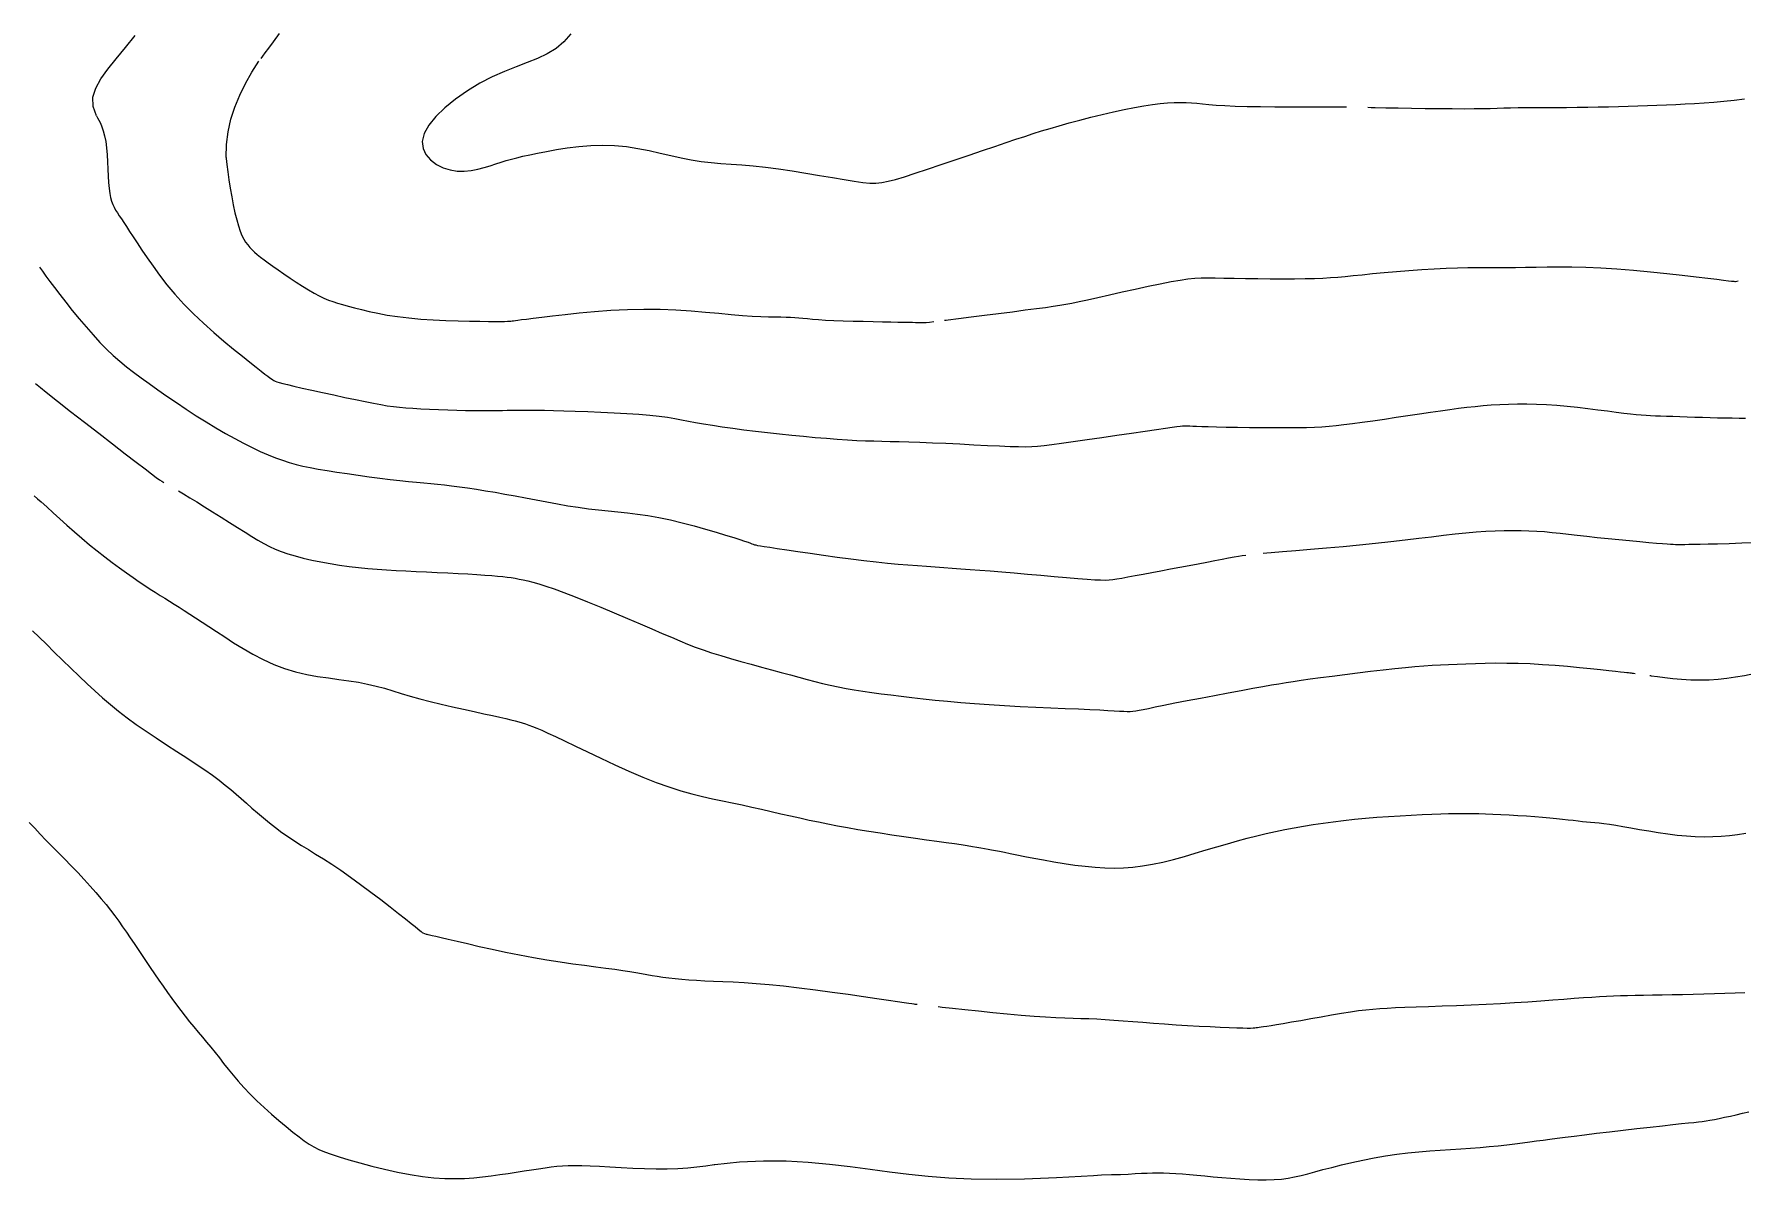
# Model space of a CAD drawing. Header units: millimetres. Extents: x 2235526 to 2245569, y 371981 to 382303.
# Drawn here: x 2243613.3 to 2243974.1, y 378175.5 to 378417.5 of the extents above; entities that cross this region are included whole.
import ezdxf

# ---------------------------------------------------------------- set-up
doc = ezdxf.new("R2010")
doc.units = ezdxf.units.MM
doc.linetypes.add('CONTI', pattern=[0])
for name, color, linetype, transparency in [('185', 10, 'CONTI', 0.7), ('187', 10, 'CONTI', 0.7), ('189', 10, 'CONTI', 0.7), ('191', 10, 'CONTI', 0.7), ('193', 10, 'CONTI', 0.7), ('195', 10, 'CONTI', 0.7), ('197', 10, 'CONTI', 0.7), ('199', 10, 'CONTI', 0.7)]:
    doc.layers.add(name, color=color, linetype=linetype, transparency=transparency)

msp = doc.modelspace()

# ---------------------------------------------------------------- linework, layer by layer
at = {"layer": '185', "elevation": 185}
for points in [[(2243612.27, 378251.03), (2243613.44, 378249.78), (2243614.62, 378248.55), (2243615.82, 378247.31), (2243617.08, 378246.04), (2243618.4, 378244.69), (2243619.77, 378243.3), (2243621.15, 378241.86), (2243622.53, 378240.42), (2243623.88, 378238.98), (2243625.17, 378237.58), (2243626.38, 378236.22), (2243627.5, 378234.92), (2243628.52, 378233.68), (2243629.46, 378232.49), (2243630.35, 378231.32), (2243631.19, 378230.16), (2243632.01, 378229), (2243632.82, 378227.84), (2243633.63, 378226.64), (2243634.45, 378225.42), (2243635.28, 378224.18), (2243636.12, 378222.92), (2243636.97, 378221.64), (2243637.84, 378220.35), (2243638.72, 378219.04), (2243639.63, 378217.72), (2243640.55, 378216.41), (2243641.48, 378215.09), (2243642.41, 378213.8), (2243643.35, 378212.53), (2243644.28, 378211.29), (2243645.21, 378210.09), (2243646.13, 378208.94), (2243647.04, 378207.84), (2243647.95, 378206.75), (2243648.85, 378205.69), (2243649.74, 378204.62), (2243650.64, 378203.54), (2243651.53, 378202.44), (2243652.43, 378201.3), (2243653.34, 378200.13), (2243654.3, 378198.92), (2243655.32, 378197.67), (2243656.41, 378196.38), (2243657.61, 378195.04), (2243658.91, 378193.66), (2243660.35, 378192.25), (2243661.87, 378190.82), (2243663.44, 378189.41), (2243665.01, 378188.05), (2243666.53, 378186.78), (2243667.96, 378185.62), (2243669.25, 378184.62), (2243670.37, 378183.78), (2243671.39, 378183.08), (2243672.39, 378182.48), (2243673.44, 378181.96), (2243674.62, 378181.46), (2243676.02, 378180.96), (2243677.71, 378180.41), (2243679.74, 378179.79), (2243682.07, 378179.13), (2243684.61, 378178.44), (2243687.28, 378177.78), (2243690.01, 378177.16), (2243692.71, 378176.63), (2243695.31, 378176.22), (2243697.75, 378175.95), (2243700.03, 378175.81), (2243702.17, 378175.78), (2243704.2, 378175.84), (2243706.14, 378175.98), (2243708.01, 378176.17), (2243709.84, 378176.4), (2243711.64, 378176.65), (2243713.41, 378176.9), (2243715.13, 378177.16), (2243716.79, 378177.41), (2243718.36, 378177.66), (2243719.84, 378177.88), (2243721.22, 378178.08), (2243722.48, 378178.25), (2243723.68, 378178.39), (2243724.87, 378178.49), (2243726.11, 378178.56), (2243727.45, 378178.58), (2243728.96, 378178.57), (2243730.69, 378178.51), (2243732.68, 378178.41), (2243734.89, 378178.29), (2243737.25, 378178.15), (2243739.7, 378178.03), (2243742.19, 378177.93), (2243744.64, 378177.87), (2243747.01, 378177.87), (2243749.23, 378177.95), (2243751.31, 378178.08), (2243753.27, 378178.27), (2243755.13, 378178.5), (2243756.9, 378178.75), (2243757.01, 378178.77)], [(2243837, 378176.48), (2243838.71, 378176.56), (2243840.78, 378176.63), (2243842.66, 378176.69), (2243844.33, 378176.76), (2243845.79, 378176.84), (2243847.11, 378176.91), (2243848.33, 378176.97), (2243849.48, 378177.01), (2243850.62, 378177.03), (2243851.8, 378177.02), (2243853.04, 378176.97), (2243854.35, 378176.89), (2243855.75, 378176.78), (2243857.24, 378176.65), (2243858.81, 378176.51), (2243860.47, 378176.35), (2243862.23, 378176.18), (2243864.08, 378176.01), (2243865.98, 378175.85), (2243867.91, 378175.72), (2243869.83, 378175.61), (2243871.7, 378175.54), (2243873.48, 378175.53), (2243875.15, 378175.58), (2243876.67, 378175.7), (2243878.08, 378175.89), (2243879.44, 378176.15), (2243880.81, 378176.46), (2243882.22, 378176.82), (2243883.74, 378177.23), (2243885.43, 378177.69), (2243887.3, 378178.17), (2243889.36, 378178.68), (2243891.55, 378179.19), (2243893.85, 378179.69), (2243896.22, 378180.16), (2243898.62, 378180.58), (2243901.02, 378180.95), (2243903.38, 378181.24), (2243905.7, 378181.47), (2243907.98, 378181.65), (2243910.21, 378181.8), (2243912.39, 378181.93), (2243914.52, 378182.06), (2243916.59, 378182.2), (2243918.61, 378182.36), (2243920.56, 378182.54), (2243922.44, 378182.73), (2243924.24, 378182.94), (2243925.96, 378183.15), (2243927.58, 378183.36), (2243929.11, 378183.56), (2243930.55, 378183.75), (2243931.95, 378183.94), (2243933.37, 378184.13), (2243934.89, 378184.33), (2243936.57, 378184.55), (2243938.47, 378184.79), (2243940.67, 378185.06), (2243943.19, 378185.36), (2243945.95, 378185.69), (2243948.83, 378186.03), (2243951.73, 378186.37), (2243954.52, 378186.68), (2243957.09, 378186.97), (2243959.32, 378187.21), (2243961.14, 378187.4), (2243962.58, 378187.55), (2243963.74, 378187.67), (2243964.7, 378187.77), (2243965.52, 378187.86), (2243966.31, 378187.98), (2243967.14, 378188.11), (2243968.07, 378188.29), (2243969.11, 378188.5), (2243970.24, 378188.74), (2243971.45, 378189), (2243972.71, 378189.29), (2243974.03, 378189.59), (2243975.37, 378189.91)]]:
    msp.add_lwpolyline(points, dxfattribs=at)
at = {"layer": '185'}
msp.add_lwpolyline([(2243757.01, 378178.77), (2243762.26, 378179.33), (2243767.3, 378179.57), (2243772.13, 378179.53), (2243776.78, 378179.28), (2243781.27, 378178.87), (2243785.61, 378178.35), (2243789.82, 378177.78), (2243793.94, 378177.22), (2243797.99, 378176.71), (2243802.11, 378176.29), (2243806.46, 378175.96), (2243811.19, 378175.75), (2243816.45, 378175.68), (2243822.4, 378175.77), (2243829.2, 378176.03), (2243837, 378176.48)], dxfattribs=at)
at = {"layer": '187', "elevation": 187}
for points in [[(2243613.01, 378291.52), (2243614.37, 378290.17), (2243615.91, 378288.65), (2243617.57, 378287.01), (2243619.3, 378285.31), (2243621.07, 378283.6), (2243622.81, 378281.92), (2243624.5, 378280.33), (2243626.15, 378278.81), (2243627.79, 378277.34), (2243629.45, 378275.92), (2243631.17, 378274.52), (2243632.97, 378273.13), (2243634.89, 378271.72), (2243636.95, 378270.3), (2243639.1, 378268.86), (2243641.29, 378267.43), (2243643.46, 378266.03), (2243645.58, 378264.66), (2243647.57, 378263.36), (2243649.38, 378262.13), (2243650.99, 378260.99), (2243652.41, 378259.93), (2243653.69, 378258.92), (2243654.86, 378257.95), (2243655.97, 378257), (2243657.05, 378256.05), (2243658.15, 378255.07), (2243659.29, 378254.07), (2243660.49, 378253.04), (2243661.73, 378251.99), (2243663.01, 378250.95), (2243664.31, 378249.92), (2243665.65, 378248.93), (2243667, 378247.97), (2243668.37, 378247.07), (2243669.77, 378246.18), (2243671.22, 378245.29), (2243672.76, 378244.35), (2243674.4, 378243.33), (2243676.15, 378242.2), (2243678.05, 378240.92), (2243680.1, 378239.48), (2243682.25, 378237.92), (2243684.41, 378236.31), (2243686.51, 378234.71), (2243688.49, 378233.19), (2243690.26, 378231.81), (2243691.75, 378230.63), (2243692.91, 378229.71), (2243693.76, 378229.02), (2243694.37, 378228.53), (2243694.77, 378228.19), (2243695.02, 378227.97), (2243695.18, 378227.85), (2243695.28, 378227.76), (2243695.88, 378227.52)], [(2243696.05, 378227.45), (2243696.21, 378227.41), (2243696.45, 378227.36), (2243696.81, 378227.28), (2243697.37, 378227.16), (2243698.17, 378226.98), (2243699.28, 378226.72), (2243700.74, 378226.38), (2243702.61, 378225.94), (2243704.82, 378225.42), (2243707.32, 378224.85), (2243710.02, 378224.25), (2243712.87, 378223.64), (2243715.8, 378223.05), (2243718.73, 378222.5), (2243721.6, 378222.01), (2243724.37, 378221.57), (2243727.03, 378221.19), (2243729.55, 378220.85), (2243731.89, 378220.54), (2243734.03, 378220.26), (2243735.95, 378220), (2243737.62, 378219.75), (2243739.09, 378219.52), (2243740.39, 378219.29), (2243741.57, 378219.08), (2243742.69, 378218.88), (2243743.78, 378218.7), (2243744.89, 378218.52), (2243746.06, 378218.35), (2243747.31, 378218.2), (2243748.64, 378218.06), (2243750.05, 378217.92), (2243751.57, 378217.8), (2243753.18, 378217.69), (2243754.9, 378217.6), (2243756.75, 378217.51), (2243758.73, 378217.42), (2243760.88, 378217.32), (2243763.22, 378217.19), (2243765.76, 378217.01), (2243768.54, 378216.78), (2243771.57, 378216.48), (2243774.86, 378216.11), (2243778.31, 378215.67), (2243781.8, 378215.2), (2243785.2, 378214.73), (2243788.4, 378214.26), (2243791.27, 378213.84), (2243793.7, 378213.47), (2243795.59, 378213.19), (2243796.99, 378212.98), (2243797.99, 378212.84), (2243798.65, 378212.75), (2243799.06, 378212.69), (2243799.29, 378212.66), (2243799.43, 378212.65), (2243799.79, 378212.62)], [(2243804.23, 378212.12), (2243805.04, 378212.03), (2243807.24, 378211.79), (2243809.83, 378211.51), (2243812.7, 378211.21), (2243815.72, 378210.9), (2243818.77, 378210.61), (2243821.73, 378210.34), (2243824.46, 378210.12), (2243826.88, 378209.95), (2243829.01, 378209.83), (2243830.93, 378209.75), (2243832.69, 378209.69), (2243834.35, 378209.64), (2243835.99, 378209.58), (2243837.66, 378209.51), (2243839.42, 378209.41), (2243841.27, 378209.28), (2243843.22, 378209.13), (2243845.27, 378208.97), (2243847.41, 378208.8), (2243849.65, 378208.63), (2243851.99, 378208.46), (2243854.41, 378208.3), (2243856.86, 378208.15), (2243859.27, 378208.02), (2243861.59, 378207.9), (2243863.73, 378207.8), (2243865.64, 378207.71), (2243867.24, 378207.66), (2243868.5, 378207.62), (2243869.46, 378207.6), (2243870.16, 378207.6), (2243870.67, 378207.62), (2243871.05, 378207.65), (2243871.36, 378207.68), (2243871.64, 378207.72), (2243871.97, 378207.77), (2243872.37, 378207.82), (2243872.9, 378207.89), (2243873.59, 378208), (2243874.48, 378208.14), (2243875.62, 378208.33), (2243877.04, 378208.57), (2243878.76, 378208.87), (2243880.73, 378209.22), (2243882.85, 378209.6), (2243885.05, 378209.99), (2243887.24, 378210.37), (2243889.34, 378210.72), (2243891.27, 378211.03), (2243892.97, 378211.27), (2243894.51, 378211.47), (2243895.97, 378211.61), (2243897.43, 378211.73), (2243898.99, 378211.82), (2243900.74, 378211.9), (2243902.75, 378211.98), (2243905.1, 378212.06), (2243907.75, 378212.16), (2243910.61, 378212.26), (2243913.63, 378212.38), (2243916.73, 378212.51), (2243919.86, 378212.65), (2243922.93, 378212.8), (2243925.89, 378212.98), (2243928.72, 378213.16), (2243931.41, 378213.34), (2243933.94, 378213.53), (2243936.29, 378213.7), (2243938.46, 378213.87), (2243940.43, 378214.01), (2243942.2, 378214.13), (2243943.82, 378214.23), (2243945.32, 378214.31), (2243946.78, 378214.38), (2243948.24, 378214.44), (2243949.75, 378214.48), (2243951.37, 378214.52), (2243953.14, 378214.56), (2243955.04, 378214.6), (2243957.06, 378214.63), (2243959.18, 378214.67), (2243961.36, 378214.71), (2243963.58, 378214.76), (2243965.83, 378214.81), (2243968.07, 378214.86), (2243970.29, 378214.93), (2243972.44, 378215.01), (2243974.52, 378215.11)]]:
    msp.add_lwpolyline(points, dxfattribs=at)
at = {"layer": '189', "elevation": 189}
msp.add_lwpolyline([(2243613.36, 378320.02), (2243614.06, 378319.4), (2243614.81, 378318.74), (2243616.02, 378317.65), (2243617.34, 378316.44), (2243618.76, 378315.15), (2243620.26, 378313.8), (2243621.82, 378312.42), (2243623.41, 378311.04), (2243625.03, 378309.68), (2243626.64, 378308.37), (2243628.25, 378307.11), (2243629.82, 378305.92), (2243631.35, 378304.8), (2243632.82, 378303.74), (2243634.22, 378302.76), (2243635.53, 378301.87), (2243636.73, 378301.06), (2243637.85, 378300.32), (2243638.91, 378299.63), (2243639.92, 378298.99), (2243640.91, 378298.36), (2243641.9, 378297.74), (2243642.9, 378297.11), (2243643.93, 378296.46), (2243645.03, 378295.76), (2243646.19, 378295.02), (2243647.43, 378294.22), (2243648.78, 378293.34), (2243650.24, 378292.39), (2243651.84, 378291.34), (2243653.58, 378290.2), (2243655.45, 378288.99), (2243657.44, 378287.77), (2243659.52, 378286.57), (2243661.7, 378285.44), (2243663.93, 378284.41), (2243666.22, 378283.54), (2243668.54, 378282.84), (2243670.87, 378282.3), (2243673.18, 378281.88), (2243675.46, 378281.54), (2243677.67, 378281.24), (2243679.8, 378280.95), (2243681.81, 378280.64), (2243683.71, 378280.26), (2243685.51, 378279.83), (2243687.27, 378279.35), (2243689.03, 378278.83), (2243690.84, 378278.28), (2243692.74, 378277.72), (2243694.77, 378277.14), (2243696.97, 378276.57), (2243699.29, 378276), (2243701.64, 378275.44), (2243703.97, 378274.92), (2243706.2, 378274.43), (2243708.26, 378273.98), (2243710.09, 378273.58), (2243711.63, 378273.24), (2243712.91, 378272.95), (2243713.98, 378272.7), (2243714.88, 378272.47), (2243715.66, 378272.26), (2243716.37, 378272.05), (2243717.05, 378271.83), (2243717.76, 378271.59), (2243718.53, 378271.3), (2243719.43, 378270.94), (2243720.51, 378270.48), (2243721.81, 378269.89), (2243723.4, 378269.16), (2243725.32, 378268.25), (2243727.6, 378267.15), (2243730.18, 378265.9), (2243732.98, 378264.57), (2243735.91, 378263.2), (2243738.9, 378261.85), (2243741.85, 378260.59), (2243744.68, 378259.46), (2243747.34, 378258.51), (2243749.83, 378257.72), (2243752.17, 378257.06), (2243754.41, 378256.51), (2243756.55, 378256.02), (2243758.65, 378255.58), (2243760.71, 378255.15), (2243762.78, 378254.71), (2243764.84, 378254.26), (2243766.89, 378253.79), (2243768.94, 378253.33), (2243770.97, 378252.86), (2243772.99, 378252.41), (2243774.98, 378251.96), (2243776.96, 378251.53), (2243778.93, 378251.12), (2243780.93, 378250.72), (2243782.96, 378250.33), (2243785.06, 378249.94), (2243787.24, 378249.56), (2243789.54, 378249.18), (2243791.95, 378248.8), (2243794.43, 378248.42), (2243796.93, 378248.06), (2243799.39, 378247.7), (2243801.74, 378247.37), (2243803.93, 378247.06), (2243805.9, 378246.79), (2243807.61, 378246.54), (2243809.08, 378246.33), (2243810.34, 378246.14), (2243811.43, 378245.97), (2243812.37, 378245.82), (2243813.22, 378245.67), (2243813.99, 378245.54), (2243814.73, 378245.4), (2243815.48, 378245.26), (2243816.27, 378245.1), (2243817.16, 378244.92), (2243818.19, 378244.71), (2243819.39, 378244.47), (2243820.82, 378244.18), (2243822.5, 378243.85), (2243824.38, 378243.48), (2243826.44, 378243.09), (2243828.6, 378242.71), (2243830.82, 378242.35), (2243833.05, 378242.02), (2243835.23, 378241.75), (2243837.33, 378241.54), (2243839.36, 378241.42), (2243841.35, 378241.38), (2243843.33, 378241.43), (2243845.32, 378241.58), (2243847.35, 378241.83), (2243849.44, 378242.19), (2243851.62, 378242.65), (2243853.87, 378243.21), (2243856.17, 378243.84), (2243858.48, 378244.51), (2243860.78, 378245.2), (2243863.05, 378245.88), (2243865.26, 378246.53), (2243867.39, 378247.13), (2243869.45, 378247.69), (2243871.47, 378248.2), (2243873.44, 378248.66), (2243875.4, 378249.1), (2243877.36, 378249.5), (2243879.33, 378249.88), (2243881.33, 378250.24), (2243883.37, 378250.58), (2243885.45, 378250.89), (2243887.59, 378251.18), (2243889.79, 378251.45), (2243892.06, 378251.7), (2243894.41, 378251.92), (2243896.83, 378252.12), (2243899.28, 378252.29), (2243901.72, 378252.44), (2243904.09, 378252.57), (2243906.35, 378252.67), (2243908.44, 378252.76), (2243910.32, 378252.83), (2243911.95, 378252.88), (2243913.38, 378252.92), (2243914.68, 378252.93), (2243915.9, 378252.93), (2243917.11, 378252.92), (2243918.37, 378252.89), (2243919.75, 378252.84), (2243921.3, 378252.78), (2243922.98, 378252.7), (2243924.75, 378252.61), (2243926.57, 378252.51), (2243928.38, 378252.4), (2243930.14, 378252.28), (2243931.81, 378252.15), (2243933.34, 378252.01), (2243934.74, 378251.87), (2243936.03, 378251.73), (2243937.21, 378251.6), (2243938.29, 378251.47), (2243939.29, 378251.35), (2243940.22, 378251.25), (2243941.09, 378251.17), (2243941.94, 378251.09), (2243942.82, 378251.01), (2243943.74, 378250.92), (2243944.77, 378250.8), (2243945.92, 378250.65), (2243947.25, 378250.44), (2243948.78, 378250.18), (2243950.47, 378249.88), (2243952.3, 378249.55), (2243954.23, 378249.22), (2243956.22, 378248.9), (2243958.23, 378248.61), (2243960.22, 378248.36), (2243962.16, 378248.18), (2243964.05, 378248.06), (2243965.9, 378248), (2243967.72, 378248.02), (2243969.5, 378248.11), (2243971.26, 378248.26), (2243972.99, 378248.49), (2243974.72, 378248.79)], dxfattribs=at)
at = {"layer": '191', "elevation": 191}
for points in [[(2243613.62, 378343.76), (2243614.68, 378342.89), (2243615.9, 378341.89), (2243618.27, 378340), (2243621, 378337.85), (2243623.95, 378335.55), (2243626.96, 378333.21), (2243629.88, 378330.96), (2243632.56, 378328.89), (2243634.86, 378327.12), (2243636.74, 378325.69), (2243638.12, 378324.65), (2243639.11, 378323.91), (2243639.8, 378323.42), (2243640.29, 378323.09), (2243640.68, 378322.85)], [(2243643.78, 378321.09), (2243644.88, 378320.43), (2243646.21, 378319.62), (2243647.66, 378318.72), (2243649.28, 378317.71), (2243651.01, 378316.63), (2243652.8, 378315.51), (2243654.57, 378314.39), (2243656.28, 378313.31), (2243657.87, 378312.31), (2243659.3, 378311.42), (2243660.59, 378310.64), (2243661.8, 378309.94), (2243662.99, 378309.32), (2243664.19, 378308.76), (2243665.47, 378308.25), (2243666.87, 378307.76), (2243668.43, 378307.3), (2243670.13, 378306.86), (2243671.95, 378306.45), (2243673.86, 378306.06), (2243675.82, 378305.7), (2243677.82, 378305.39), (2243679.81, 378305.11), (2243681.79, 378304.88), (2243683.76, 378304.69), (2243685.73, 378304.52), (2243687.72, 378304.38), (2243689.74, 378304.26), (2243691.82, 378304.15), (2243693.96, 378304.05), (2243696.17, 378303.94), (2243698.42, 378303.83), (2243700.65, 378303.72), (2243702.82, 378303.61), (2243704.88, 378303.5), (2243706.78, 378303.39), (2243708.47, 378303.28), (2243709.93, 378303.18), (2243711.17, 378303.07), (2243712.25, 378302.97), (2243713.2, 378302.85), (2243714.06, 378302.73), (2243714.89, 378302.6), (2243715.72, 378302.44), (2243716.59, 378302.27), (2243717.55, 378302.06), (2243718.64, 378301.78), (2243719.91, 378301.42), (2243721.39, 378300.94), (2243723.14, 378300.34), (2243725.18, 378299.59), (2243727.55, 378298.67), (2243730.17, 378297.62), (2243732.95, 378296.48), (2243735.79, 378295.3), (2243738.6, 378294.11), (2243741.29, 378292.97), (2243743.75, 378291.91), (2243745.93, 378290.96), (2243747.87, 378290.13), (2243749.63, 378289.38), (2243751.29, 378288.71), (2243752.91, 378288.07), (2243754.58, 378287.47), (2243756.35, 378286.87), (2243758.28, 378286.27), (2243760.35, 378285.65), (2243762.5, 378285.04), (2243764.69, 378284.43), (2243766.88, 378283.84), (2243769.02, 378283.26), (2243771.07, 378282.71), (2243772.99, 378282.18), (2243774.79, 378281.69), (2243776.51, 378281.22), (2243778.17, 378280.79), (2243779.79, 378280.38), (2243781.41, 378280.01), (2243783.05, 378279.66), (2243784.74, 378279.33), (2243786.49, 378279.03), (2243788.3, 378278.75), (2243790.18, 378278.48), (2243792.15, 378278.21), (2243794.21, 378277.95), (2243796.37, 378277.69), (2243798.64, 378277.42), (2243801.03, 378277.15), (2243803.54, 378276.88), (2243806.18, 378276.61), (2243808.96, 378276.36), (2243811.89, 378276.12), (2243814.97, 378275.9), (2243818.19, 378275.71), (2243821.49, 378275.53), (2243824.78, 378275.38), (2243827.99, 378275.24), (2243831.02, 378275.11), (2243833.81, 378275), (2243836.25, 378274.89), (2243838.3, 378274.79), (2243839.99, 378274.69), (2243841.36, 378274.61), (2243842.46, 378274.54), (2243843.36, 378274.5), (2243844.1, 378274.47), (2243844.73, 378274.48), (2243845.31, 378274.52), (2243845.91, 378274.59), (2243846.6, 378274.71), (2243847.47, 378274.89), (2243848.59, 378275.12), (2243850.02, 378275.42), (2243851.86, 378275.8), (2243854.14, 378276.25), (2243856.76, 378276.75), (2243859.6, 378277.3), (2243862.54, 378277.85), (2243865.45, 378278.4), (2243868.2, 378278.91), (2243870.66, 378279.36), (2243872.75, 378279.74), (2243874.54, 378280.06), (2243876.14, 378280.33), (2243877.64, 378280.58), (2243879.17, 378280.81), (2243880.83, 378281.05), (2243882.72, 378281.32), (2243884.93, 378281.62), (2243887.4, 378281.95), (2243890.04, 378282.29), (2243892.76, 378282.64), (2243895.49, 378282.97), (2243898.13, 378283.28), (2243900.6, 378283.55), (2243902.83, 378283.77), (2243904.86, 378283.95), (2243906.74, 378284.1), (2243908.51, 378284.21), (2243910.23, 378284.31), (2243911.96, 378284.39), (2243913.74, 378284.46), (2243915.63, 378284.54), (2243917.62, 378284.61), (2243919.71, 378284.66), (2243921.92, 378284.7), (2243924.23, 378284.69), (2243926.65, 378284.65), (2243929.18, 378284.56), (2243931.81, 378284.41), (2243934.47, 378284.22), (2243937.09, 378284), (2243939.61, 378283.77), (2243941.95, 378283.53), (2243944.03, 378283.31), (2243945.79, 378283.12), (2243947.18, 378282.97), (2243948.23, 378282.86), (2243949.01, 378282.77), (2243949.57, 378282.72), (2243949.96, 378282.67), (2243950.26, 378282.64), (2243950.52, 378282.61), (2243950.75, 378282.57), (2243951.02, 378282.54), (2243951.34, 378282.49)], [(2243954.46, 378282.05), (2243954.58, 378282.04), (2243954.7, 378282.02), (2243956.04, 378281.84), (2243957.6, 378281.64), (2243959.32, 378281.45), (2243961.16, 378281.29), (2243963.08, 378281.17), (2243965.03, 378281.11), (2243966.96, 378281.13), (2243968.85, 378281.25), (2243970.7, 378281.46), (2243972.56, 378281.75), (2243974.45, 378282.09), (2243976.41, 378282.49), (2243978.48, 378282.91), (2243980.67, 378283.36), (2243983.03, 378283.81), (2243985.51, 378284.25), (2243988.08, 378284.64), (2243989.09, 378284.77)]]:
    msp.add_lwpolyline(points, dxfattribs=at)
at = {"layer": '193', "elevation": 193}
for points in [[(2243614.46, 378368.32), (2243615.07, 378367.44), (2243615.78, 378366.43), (2243616.62, 378365.29), (2243617.6, 378363.98), (2243618.73, 378362.5), (2243620, 378360.88), (2243621.36, 378359.17), (2243622.8, 378357.42), (2243624.28, 378355.67), (2243625.76, 378353.98), (2243627.22, 378352.4), (2243628.64, 378350.97), (2243630.03, 378349.65), (2243631.42, 378348.43), (2243632.85, 378347.25), (2243634.33, 378346.1), (2243635.9, 378344.93), (2243637.59, 378343.72), (2243639.41, 378342.43), (2243641.35, 378341.08), (2243643.37, 378339.7), (2243645.45, 378338.31), (2243647.55, 378336.94), (2243649.65, 378335.61), (2243651.72, 378334.35), (2243653.74, 378333.18), (2243655.68, 378332.09), (2243657.56, 378331.1), (2243659.36, 378330.21), (2243661.08, 378329.4), (2243662.73, 378328.68), (2243664.28, 378328.06), (2243665.76, 378327.52), (2243667.19, 378327.06), (2243668.62, 378326.66), (2243670.09, 378326.3), (2243671.64, 378325.98), (2243673.32, 378325.67), (2243675.17, 378325.35), (2243677.22, 378325.03), (2243679.43, 378324.69), (2243681.72, 378324.36), (2243684.05, 378324.04), (2243686.34, 378323.74), (2243688.53, 378323.47), (2243690.57, 378323.23), (2243692.4, 378323.03), (2243694.06, 378322.87), (2243695.6, 378322.73), (2243697.06, 378322.6), (2243698.49, 378322.47), (2243699.95, 378322.32), (2243701.47, 378322.15), (2243703.11, 378321.94), (2243704.85, 378321.69), (2243706.7, 378321.41), (2243708.63, 378321.09), (2243710.64, 378320.75), (2243712.73, 378320.38), (2243714.87, 378319.98), (2243717.07, 378319.57), (2243719.3, 378319.15), (2243721.54, 378318.72), (2243723.79, 378318.31), (2243726.02, 378317.93), (2243728.21, 378317.58), (2243730.36, 378317.28), (2243732.45, 378317.04), (2243734.49, 378316.83), (2243736.54, 378316.63), (2243738.6, 378316.42), (2243740.72, 378316.17), (2243742.92, 378315.85), (2243745.23, 378315.44), (2243747.66, 378314.92), (2243750.17, 378314.32), (2243752.66, 378313.67), (2243755.07, 378313), (2243757.32, 378312.34), (2243759.32, 378311.73), (2243761.02, 378311.2), (2243762.35, 378310.78), (2243763.34, 378310.45), (2243764.06, 378310.2), (2243764.55, 378310.03), (2243764.88, 378309.9), (2243765.11, 378309.81), (2243765.28, 378309.75), (2243765.45, 378309.69), (2243765.7, 378309.63), (2243766.08, 378309.55), (2243766.65, 378309.45), (2243767.49, 378309.32), (2243768.66, 378309.14), (2243770.23, 378308.9), (2243772.22, 378308.6), (2243774.58, 378308.26), (2243777.2, 378307.88), (2243780.01, 378307.48), (2243782.89, 378307.08), (2243785.76, 378306.7), (2243788.51, 378306.36), (2243791.09, 378306.06), (2243793.48, 378305.81), (2243795.72, 378305.6), (2243797.82, 378305.42), (2243799.82, 378305.26), (2243801.72, 378305.12), (2243803.56, 378305), (2243805.36, 378304.87), (2243807.16, 378304.74), (2243809, 378304.61), (2243810.93, 378304.47), (2243812.98, 378304.32), (2243815.19, 378304.14), (2243817.61, 378303.94), (2243820.26, 378303.72), (2243823.05, 378303.48), (2243825.89, 378303.24), (2243828.68, 378303), (2243831.3, 378302.77), (2243833.67, 378302.58), (2243835.68, 378302.41), (2243837.26, 378302.3), (2243838.49, 378302.23), (2243839.46, 378302.21), (2243840.29, 378302.24), (2243841.08, 378302.33), (2243841.94, 378302.46), (2243842.97, 378302.64), (2243844.25, 378302.88), (2243845.76, 378303.16), (2243847.45, 378303.48), (2243849.3, 378303.82), (2243851.24, 378304.19), (2243853.23, 378304.56), (2243855.23, 378304.94), (2243857.2, 378305.31), (2243859.11, 378305.67), (2243860.92, 378306.01), (2243862.61, 378306.33), (2243864.15, 378306.62), (2243865.51, 378306.88), (2243866.67, 378307.1), (2243867.57, 378307.26), (2243868.36, 378307.4), (2243869.12, 378307.51)], [(2243872.82, 378307.89), (2243873.62, 378307.96), (2243874.51, 378308.03), (2243876.88, 378308.23), (2243879.69, 378308.46), (2243882.83, 378308.73), (2243886.19, 378309.02), (2243889.67, 378309.34), (2243893.16, 378309.67), (2243896.56, 378310.01), (2243899.78, 378310.36), (2243902.82, 378310.71), (2243905.67, 378311.05), (2243908.37, 378311.38), (2243910.91, 378311.68), (2243913.32, 378311.95), (2243915.6, 378312.19), (2243917.77, 378312.38), (2243919.84, 378312.53), (2243921.81, 378312.63), (2243923.7, 378312.7), (2243925.51, 378312.72), (2243927.25, 378312.7), (2243928.93, 378312.65), (2243930.56, 378312.56), (2243932.18, 378312.44), (2243933.81, 378312.28), (2243935.49, 378312.11), (2243937.25, 378311.91), (2243939.13, 378311.7), (2243941.15, 378311.47), (2243943.33, 378311.24), (2243945.62, 378311), (2243947.93, 378310.77), (2243950.19, 378310.55), (2243952.31, 378310.35), (2243954.22, 378310.18), (2243955.85, 378310.03), (2243957.12, 378309.92), (2243958.1, 378309.85), (2243958.83, 378309.8), (2243959.39, 378309.77), (2243959.84, 378309.76), (2243960.25, 378309.75), (2243960.68, 378309.76), (2243961.2, 378309.76), (2243961.85, 378309.76), (2243962.68, 378309.77), (2243963.73, 378309.79), (2243965.07, 378309.81), (2243966.73, 378309.85), (2243968.75, 378309.9), (2243971.17, 378309.97), (2243973.89, 378310.06), (2243976.78, 378310.17)]]:
    msp.add_lwpolyline(points, dxfattribs=at)
at = {"layer": '195'}
msp.add_lwpolyline([(2243626.48, 378400.25), (2243625.76, 378402.25), (2243625.75, 378404.2), (2243626.33, 378406.13), (2243627.41, 378408.1), (2243628.88, 378410.15), (2243630.64, 378412.33), (2243632.59, 378414.68), (2243634.63, 378417.25)], dxfattribs=at)
at = {"layer": '195', "elevation": 195}
msp.add_lwpolyline([(2243626.48, 378400.25), (2243626.72, 378399.85), (2243627, 378399.34), (2243627.31, 378398.72), (2243627.62, 378397.96), (2243627.92, 378397.07), (2243628.2, 378396.04), (2243628.43, 378394.85), (2243628.61, 378393.51), (2243628.73, 378392.06), (2243628.82, 378390.55), (2243628.9, 378389.04), (2243628.97, 378387.56), (2243629.04, 378386.18), (2243629.15, 378384.94), (2243629.28, 378383.89), (2243629.46, 378382.99), (2243629.67, 378382.23), (2243629.93, 378381.57), (2243630.21, 378380.96), (2243630.54, 378380.38), (2243630.9, 378379.8), (2243631.3, 378379.18), (2243631.75, 378378.5), (2243632.25, 378377.73), (2243632.83, 378376.87), (2243633.49, 378375.87), (2243634.24, 378374.73), (2243635.1, 378373.42), (2243636.08, 378371.93), (2243637.19, 378370.28), (2243638.43, 378368.49), (2243639.81, 378366.59), (2243641.35, 378364.61), (2243643.04, 378362.58), (2243644.91, 378360.52), (2243646.94, 378358.47), (2243649.08, 378356.45), (2243651.26, 378354.51), (2243653.4, 378352.68), (2243655.43, 378350.99), (2243657.29, 378349.49), (2243658.9, 378348.21), (2243660.21, 378347.17), (2243661.25, 378346.36), (2243662.04, 378345.74), (2243662.65, 378345.28), (2243663.1, 378344.94), (2243663.43, 378344.7), (2243663.7, 378344.52), (2243663.93, 378344.37), (2243664.2, 378344.23), (2243664.56, 378344.09), (2243665.08, 378343.93), (2243665.81, 378343.74), (2243666.83, 378343.49), (2243668.19, 378343.17), (2243669.93, 378342.77), (2243671.97, 378342.32), (2243674.22, 378341.82), (2243676.57, 378341.31), (2243678.92, 378340.8), (2243681.17, 378340.33), (2243683.21, 378339.91), (2243684.98, 378339.56), (2243686.51, 378339.28), (2243687.89, 378339.05), (2243689.19, 378338.87), (2243690.48, 378338.73), (2243691.82, 378338.61), (2243693.31, 378338.51), (2243694.99, 378338.41), (2243696.81, 378338.32), (2243698.73, 378338.24), (2243700.67, 378338.17), (2243702.59, 378338.11), (2243704.42, 378338.06), (2243706.09, 378338.03), (2243707.58, 378338.01), (2243708.89, 378338.01), (2243710.07, 378338.02), (2243711.16, 378338.03), (2243712.2, 378338.05), (2243713.21, 378338.07), (2243714.26, 378338.09), (2243715.36, 378338.11), (2243716.55, 378338.12), (2243717.88, 378338.12), (2243719.36, 378338.11), (2243721.05, 378338.09), (2243722.96, 378338.05), (2243725.13, 378337.99), (2243727.57, 378337.92), (2243730.22, 378337.82), (2243732.98, 378337.7), (2243735.76, 378337.57), (2243738.47, 378337.41), (2243741.02, 378337.23), (2243743.33, 378337.04), (2243745.31, 378336.83), (2243747.04, 378336.59), (2243748.59, 378336.35), (2243750.04, 378336.09), (2243751.48, 378335.81), (2243752.99, 378335.52), (2243754.65, 378335.23), (2243756.52, 378334.92), (2243758.59, 378334.61), (2243760.83, 378334.3), (2243763.2, 378333.98), (2243765.66, 378333.68), (2243768.18, 378333.38), (2243770.73, 378333.1), (2243773.27, 378332.83), (2243775.78, 378332.59), (2243778.23, 378332.36), (2243780.6, 378332.16), (2243782.87, 378331.99), (2243785.02, 378331.84), (2243787.02, 378331.73), (2243788.86, 378331.65), (2243790.6, 378331.59), (2243792.31, 378331.54), (2243794.08, 378331.51), (2243795.95, 378331.46), (2243798.02, 378331.41), (2243800.35, 378331.33), (2243802.99, 378331.23), (2243805.84, 378331.1), (2243808.8, 378330.96), (2243811.75, 378330.81), (2243814.58, 378330.67), (2243817.16, 378330.55), (2243819.38, 378330.46), (2243821.18, 378330.4), (2243822.65, 378330.38), (2243823.94, 378330.41), (2243825.2, 378330.5), (2243826.56, 378330.64), (2243828.18, 378330.86), (2243830.2, 378331.14), (2243832.72, 378331.5), (2243835.62, 378331.91), (2243838.75, 378332.36), (2243841.94, 378332.82), (2243845.04, 378333.26), (2243847.88, 378333.67), (2243850.3, 378334.03), (2243852.19, 378334.3), (2243853.59, 378334.51), (2243854.6, 378334.65), (2243855.29, 378334.75), (2243855.78, 378334.8), (2243856.14, 378334.82), (2243856.46, 378334.82), (2243856.83, 378334.81), (2243857.31, 378334.79), (2243857.94, 378334.75), (2243858.76, 378334.72), (2243859.84, 378334.68), (2243861.21, 378334.63), (2243862.93, 378334.59), (2243865.02, 378334.54), (2243867.39, 378334.5), (2243869.95, 378334.47), (2243872.59, 378334.44), (2243875.22, 378334.42), (2243877.71, 378334.42), (2243879.98, 378334.43), (2243881.95, 378334.46), (2243883.67, 378334.51), (2243885.23, 378334.59), (2243886.72, 378334.7), (2243888.24, 378334.85), (2243889.85, 378335.04), (2243891.66, 378335.27), (2243893.72, 378335.55), (2243895.99, 378335.88), (2243898.4, 378336.23), (2243900.89, 378336.59), (2243903.38, 378336.96), (2243905.82, 378337.32), (2243908.13, 378337.66), (2243910.26, 378337.97), (2243912.22, 378338.25), (2243914.07, 378338.5), (2243915.83, 378338.72), (2243917.55, 378338.91), (2243919.25, 378339.07), (2243920.98, 378339.21), (2243922.77, 378339.32), (2243924.62, 378339.39), (2243926.53, 378339.44), (2243928.51, 378339.44), (2243930.54, 378339.4), (2243932.63, 378339.31), (2243934.78, 378339.17), (2243936.98, 378338.97), (2243939.19, 378338.74), (2243941.38, 378338.48), (2243943.49, 378338.2), (2243945.48, 378337.93), (2243947.31, 378337.69), (2243948.94, 378337.47), (2243950.35, 378337.3), (2243951.56, 378337.18), (2243952.64, 378337.09), (2243953.64, 378337.02), (2243954.61, 378336.97), (2243955.63, 378336.93), (2243956.73, 378336.89), (2243957.97, 378336.85), (2243959.33, 378336.8), (2243960.79, 378336.75), (2243962.33, 378336.7), (2243963.92, 378336.65), (2243965.54, 378336.6), (2243967.16, 378336.55), (2243968.76, 378336.51), (2243970.32, 378336.48), (2243971.84, 378336.45), (2243973.28, 378336.43), (2243974.64, 378336.41)], dxfattribs=at)
at = {"layer": '197', "elevation": 197}
for points in [[(2243661.23, 378412.41), (2243661.6, 378412.89), (2243662.13, 378413.6), (2243662.87, 378414.58), (2243663.84, 378415.89), (2243665.15, 378417.63)], [(2243653.86, 378391.46), (2243653.87, 378391.29), (2243654.01, 378389.97), (2243654.21, 378388.44), (2243654.45, 378386.76), (2243654.73, 378384.99), (2243655.05, 378383.19), (2243655.38, 378381.44), (2243655.73, 378379.78), (2243656.09, 378378.29), (2243656.45, 378377.01), (2243656.82, 378375.93), (2243657.19, 378375.02), (2243657.58, 378374.25), (2243657.98, 378373.6), (2243658.41, 378373.02), (2243658.86, 378372.49), (2243659.34, 378371.99), (2243659.86, 378371.49), (2243660.45, 378370.98), (2243661.11, 378370.45), (2243661.87, 378369.87), (2243662.73, 378369.24), (2243663.72, 378368.53), (2243664.84, 378367.73), (2243666.06, 378366.88), (2243667.35, 378366), (2243668.67, 378365.12), (2243669.98, 378364.28), (2243671.24, 378363.49), (2243672.43, 378362.81), (2243673.51, 378362.23), (2243674.5, 378361.76), (2243675.46, 378361.37), (2243676.41, 378361.03), (2243677.4, 378360.72), (2243678.46, 378360.42), (2243679.64, 378360.1), (2243680.96, 378359.74), (2243682.44, 378359.36), (2243684.09, 378358.96), (2243685.9, 378358.57), (2243687.89, 378358.2), (2243690.06, 378357.86), (2243692.42, 378357.57), (2243694.95, 378357.34), (2243697.59, 378357.17), (2243700.24, 378357.04), (2243702.83, 378356.95), (2243705.25, 378356.9), (2243707.44, 378356.87), (2243709.29, 378356.85), (2243710.75, 378356.85), (2243711.85, 378356.85), (2243712.67, 378356.86), (2243713.25, 378356.87), (2243713.67, 378356.89), (2243713.98, 378356.92), (2243714.25, 378356.95), (2243714.55, 378356.99), (2243714.94, 378357.05), (2243715.48, 378357.12), (2243716.24, 378357.22), (2243717.28, 378357.35), (2243718.68, 378357.53), (2243720.49, 378357.75), (2243722.76, 378358.03), (2243725.43, 378358.34), (2243728.43, 378358.66), (2243731.67, 378358.95), (2243735.08, 378359.2), (2243738.57, 378359.38), (2243742.06, 378359.45), (2243745.5, 378359.41), (2243748.83, 378359.28), (2243752.02, 378359.08), (2243755.05, 378358.83), (2243757.89, 378358.57), (2243760.5, 378358.32), (2243762.86, 378358.11), (2243764.94, 378357.97), (2243766.77, 378357.88), (2243768.36, 378357.83), (2243769.76, 378357.8), (2243770.98, 378357.79), (2243772.07, 378357.78), (2243773.03, 378357.75), (2243773.91, 378357.7), (2243774.77, 378357.63), (2243775.64, 378357.54), (2243776.58, 378357.44), (2243777.66, 378357.33), (2243778.92, 378357.23), (2243780.41, 378357.14), (2243782.17, 378357.05), (2243784.15, 378356.98), (2243786.24, 378356.92), (2243788.38, 378356.87), (2243790.48, 378356.82), (2243792.45, 378356.79), (2243794.22, 378356.75), (2243795.71, 378356.72), (2243796.95, 378356.7), (2243797.96, 378356.68), (2243798.78, 378356.66), (2243799.44, 378356.65), (2243799.96, 378356.64), (2243800.38, 378356.63), (2243800.75, 378356.62), (2243801.14, 378356.63), (2243801.64, 378356.65), (2243802.33, 378356.72), (2243803.3, 378356.82)], [(2243805.52, 378357.08), (2243805.89, 378357.13), (2243806.28, 378357.18), (2243808.52, 378357.46), (2243811.14, 378357.79), (2243813.99, 378358.15), (2243816.95, 378358.53), (2243819.86, 378358.9), (2243822.57, 378359.26), (2243824.95, 378359.57), (2243826.89, 378359.82), (2243828.48, 378360.04), (2243829.85, 378360.25), (2243831.13, 378360.46), (2243832.45, 378360.71), (2243833.94, 378361.02), (2243835.73, 378361.41), (2243837.9, 378361.9), (2243840.39, 378362.46), (2243843.07, 378363.07), (2243845.82, 378363.68), (2243848.54, 378364.27), (2243851.09, 378364.8), (2243853.37, 378365.25), (2243855.28, 378365.58), (2243856.91, 378365.81), (2243858.36, 378365.95), (2243859.73, 378366.02), (2243861.15, 378366.04), (2243862.71, 378366.02), (2243864.53, 378365.99), (2243866.68, 378365.95), (2243869.09, 378365.91), (2243871.67, 378365.88), (2243874.32, 378365.86), (2243876.94, 378365.84), (2243879.43, 378365.85), (2243881.7, 378365.88), (2243883.67, 378365.93), (2243885.41, 378366), (2243887, 378366.1), (2243888.55, 378366.22), (2243890.12, 378366.36), (2243891.82, 378366.53), (2243893.73, 378366.72), (2243895.92, 378366.94), (2243898.34, 378367.16), (2243900.93, 378367.39), (2243903.6, 378367.61), (2243906.3, 378367.81), (2243908.94, 378367.98), (2243911.47, 378368.11), (2243913.82, 378368.19), (2243916.02, 378368.24), (2243918.1, 378368.25), (2243920.12, 378368.25), (2243922.09, 378368.24), (2243924.08, 378368.24), (2243926.11, 378368.25), (2243928.22, 378368.29), (2243930.44, 378368.34), (2243932.79, 378368.38), (2243935.31, 378368.4), (2243938.01, 378368.38), (2243940.93, 378368.31), (2243944.08, 378368.17), (2243947.48, 378367.94), (2243951.01, 378367.65), (2243954.57, 378367.31), (2243958.04, 378366.95), (2243961.29, 378366.59), (2243964.21, 378366.26), (2243966.67, 378365.96), (2243968.59, 378365.74), (2243970.02, 378365.57), (2243971.04, 378365.45), (2243971.72, 378365.37), (2243972.15, 378365.32), (2243972.4, 378365.29), (2243972.56, 378365.28), (2243973.13, 378365.43)]]:
    msp.add_lwpolyline(points, dxfattribs=at)
at = {"layer": '197'}
msp.add_lwpolyline([(2243653.86, 378391.46), (2243653.93, 378394.2), (2243654.28, 378396.89), (2243654.89, 378399.54), (2243655.72, 378402.13), (2243656.75, 378404.66), (2243657.96, 378407.12), (2243659.31, 378409.51), (2243660.78, 378411.81)], dxfattribs=at)
at = {"layer": '199', "elevation": 199}
for points in [[(2243726.63, 378417.61), (2243725.19, 378415.88), (2243723.53, 378414.48), (2243721.67, 378413.35), (2243719.63, 378412.38), (2243717.42, 378411.51), (2243715.08, 378410.63), (2243712.61, 378409.67), (2243710.04, 378408.53), (2243707.41, 378407.15), (2243704.81, 378405.56), (2243702.32, 378403.82), (2243700.07, 378401.99), (2243698.14, 378400.13), (2243696.63, 378398.28), (2243695.66, 378396.52), (2243695.28, 378394.88), (2243695.44, 378393.4), (2243696.05, 378392.08), (2243697.02, 378390.95), (2243698.26, 378390.02), (2243699.66, 378389.31), (2243701.16, 378388.84), (2243702.66, 378388.6), (2243704.14, 378388.58), (2243705.59, 378388.72), (2243706.99, 378388.99), (2243708.34, 378389.35), (2243709.62, 378389.74), (2243710.82, 378390.13), (2243711.94, 378390.49), (2243713.02, 378390.82), (2243714.11, 378391.12), (2243715.26, 378391.42), (2243716.53, 378391.72), (2243717.96, 378392.04), (2243719.6, 378392.38), (2243721.5, 378392.75), (2243723.61, 378393.13), (2243725.9, 378393.48), (2243728.32, 378393.77), (2243730.83, 378393.98), (2243733.36, 378394.06), (2243735.89, 378394), (2243738.37, 378393.77), (2243740.8, 378393.39), (2243743.16, 378392.93), (2243745.47, 378392.4), (2243747.73, 378391.87), (2243749.93, 378391.37), (2243752.07, 378390.95), (2243754.16, 378390.63), (2243756.24, 378390.4), (2243758.33, 378390.23), (2243760.49, 378390.08), (2243762.75, 378389.92), (2243765.14, 378389.72), (2243767.71, 378389.45), (2243770.47, 378389.09), (2243773.36, 378388.66), (2243776.28, 378388.18), (2243779.14, 378387.69), (2243781.86, 378387.22), (2243784.34, 378386.79), (2243786.49, 378386.44), (2243788.26, 378386.19), (2243789.74, 378386.06), (2243791.04, 378386.05), (2243792.31, 378386.17), (2243793.65, 378386.44), (2243795.19, 378386.85), (2243797.06, 378387.42), (2243799.34, 378388.15), (2243801.95, 378389.01), (2243804.8, 378389.96), (2243807.75, 378390.95), (2243810.71, 378391.96), (2243813.56, 378392.92), (2243816.19, 378393.82), (2243818.52, 378394.61), (2243820.59, 378395.31), (2243822.47, 378395.94), (2243824.26, 378396.52), (2243826.01, 378397.07), (2243827.82, 378397.62), (2243829.74, 378398.17), (2243831.85, 378398.76), (2243834.1, 378399.36), (2243836.44, 378399.96), (2243838.82, 378400.54), (2243841.18, 378401.09), (2243843.47, 378401.6), (2243845.63, 378402.03), (2243847.61, 378402.39), (2243849.43, 378402.66), (2243851.1, 378402.87), (2243852.63, 378403.01), (2243854.03, 378403.09), (2243855.33, 378403.12), (2243856.54, 378403.1), (2243857.68, 378403.03), (2243858.82, 378402.93), (2243860.02, 378402.81), (2243861.35, 378402.68), (2243862.9, 378402.55), (2243864.72, 378402.43), (2243866.88, 378402.33), (2243869.43, 378402.26), (2243872.27, 378402.21), (2243875.27, 378402.18), (2243878.28, 378402.17), (2243881.19, 378402.17), (2243883.87, 378402.18), (2243886.17, 378402.18), (2243887.87, 378402.18), (2243889.25, 378402.17), (2243890.44, 378402.16)], [(2243894.88, 378402.07), (2243895.62, 378402.06), (2243896.45, 378402.04), (2243898.68, 378401.99), (2243901.28, 378401.95), (2243904.11, 378401.9), (2243907.05, 378401.85), (2243909.96, 378401.82), (2243912.73, 378401.79), (2243915.23, 378401.78), (2243917.35, 378401.79), (2243919.17, 378401.82), (2243920.76, 378401.85), (2243922.21, 378401.89), (2243923.62, 378401.93), (2243925.06, 378401.97), (2243926.63, 378402), (2243928.4, 378402.02), (2243930.34, 378402.03), (2243932.42, 378402.04), (2243934.6, 378402.05), (2243936.84, 378402.06), (2243939.1, 378402.08), (2243941.35, 378402.1), (2243943.56, 378402.14), (2243945.71, 378402.18), (2243947.82, 378402.24), (2243949.9, 378402.3), (2243951.94, 378402.37), (2243953.96, 378402.44), (2243955.95, 378402.52), (2243957.94, 378402.6), (2243959.91, 378402.68), (2243961.89, 378402.78), (2243963.89, 378402.89), (2243965.92, 378403.02), (2243967.98, 378403.18), (2243970.09, 378403.37), (2243972.26, 378403.59), (2243974.46, 378403.84)]]:
    msp.add_lwpolyline(points, dxfattribs=at)

doc.saveas('drawing.dxf')
